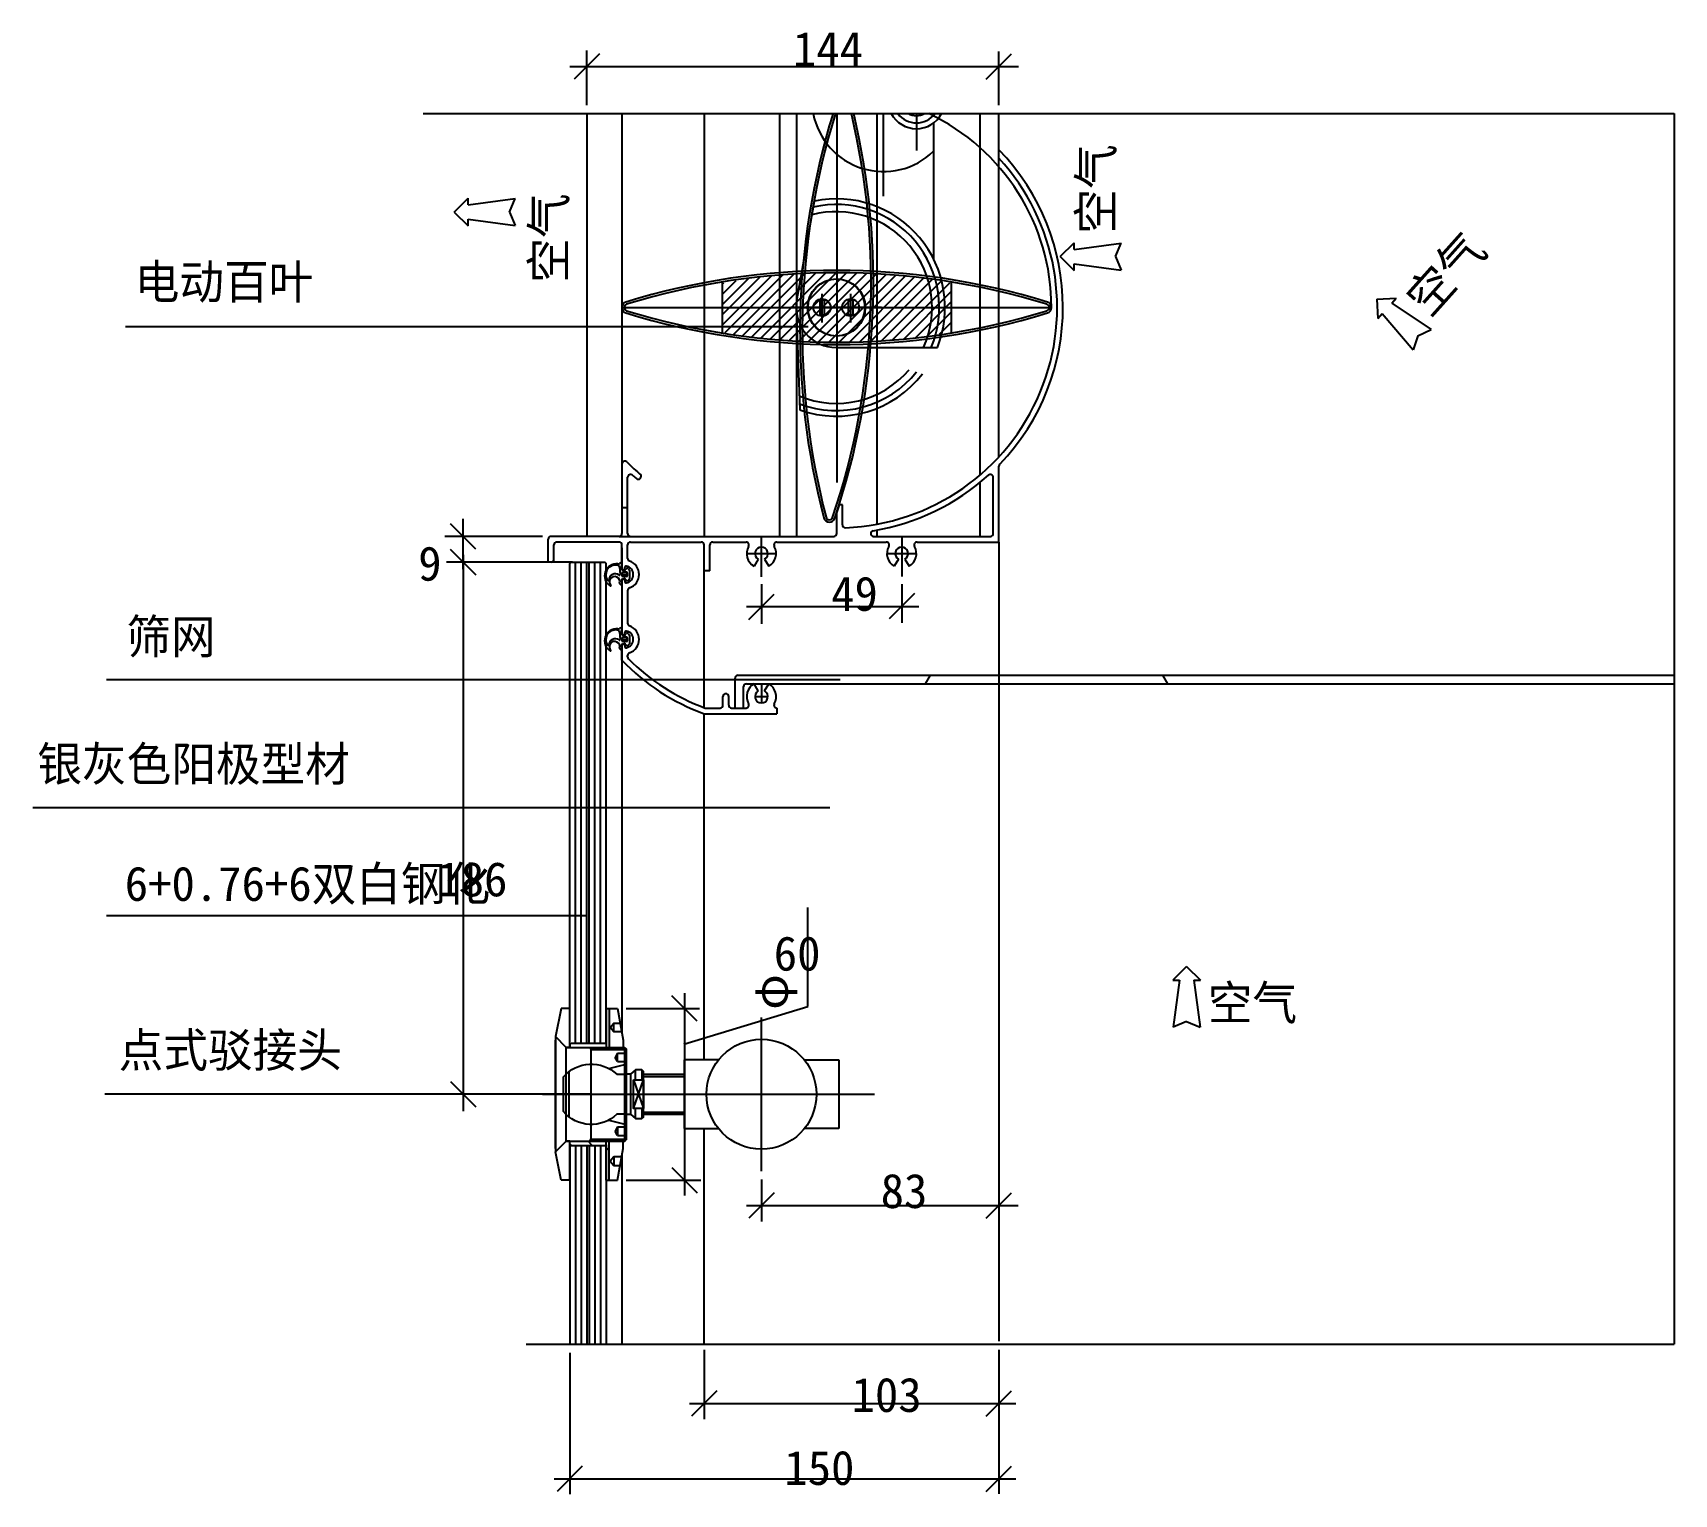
# Model space of a CAD drawing. Header units: metres. Extents: x 3126 to 4218, y 1417 to 2872.
# Drawn here: x 3384 to 3958, y 1417 to 1928 of the extents above; entities that cross this region are included whole.
import ezdxf

# ---------------------------------------------------------------- set-up
doc = ezdxf.new("R2010")
doc.units = ezdxf.units.M
for name, color, linetype in [('1', 1, 'Continuous'), ('10', 1, 'Continuous'), ('4', 4, 'Continuous'), ('6', 6, 'Continuous'), ('H', 4, 'Continuous'), ('T', 6, 'Continuous'), ('胶条', 6, 'Continuous')]:
    doc.layers.add(name, color=color, linetype=linetype)

# ---------------------------------------------------------------- blocks, each defined once
blk = doc.blocks.new('_ArchTick')
at = {"color": 0, "linetype": 'ByBlock'}
blk.add_lwpolyline([(-0.5, -0.5), (0.5, 0.5)], dxfattribs=at)

msp = doc.modelspace()

# ---------------------------------------------------------------- hatches: boundary and pattern name
h = msp.add_hatch()
h.set_pattern_fill('HEX', scale=15)
h.paths.add_polyline_path([(3955.05, 1700.29), (3955.05, 1703.29), (3630.72, 1703.29, 0.41), (3629.72, 1702.29), (3629.72, 1691.82), (3632.72, 1691.82), (3632.72, 1699.29, -0.41), (3633.72, 1700.29)])
at = {"layer": '1'}
h = msp.add_hatch(dxfattribs=at)
h.set_pattern_fill('ANSI31', scale=10)
h.paths.add_polyline_path([(3592.21, 1761.82), (3589.21, 1761.82, -0.41), (3590.21, 1760.82), (3590.21, 1756.82), (3593.21, 1756.82, -0.41), (3592.21, 1757.82)])
h = msp.add_hatch(dxfattribs=at)
h.set_pattern_fill('ANSI31', scale=10)
h.paths.add_polyline_path([(3592.21, 1756.56), (3589.21, 1756.56, -0.41), (3590.21, 1755.56), (3590.21, 1751.56), (3593.21, 1751.56, -0.41), (3592.21, 1752.56)])
h = msp.add_hatch(dxfattribs=at)
h.set_pattern_fill('ANSI38', scale=6)
h.paths.add_polyline_path([(3584.71, 1573.22), (3585.71, 1573.22), (3585.71, 1586.82), (3584.71, 1586.82)])
h = msp.add_hatch(dxfattribs=at)
h.set_pattern_fill('ANSI38', scale=6)
h.paths.add_polyline_path([(3571.95, 1573.22), (3571.95, 1574.72, 1), (3572.45, 1574.72), (3584.71, 1574.72), (3584.71, 1573.22)])
h = msp.add_hatch(dxfattribs=at)
h.set_pattern_fill('ANSI38', scale=6)
h.paths.add_polyline_path([(3571.95, 1540.42), (3571.95, 1538.92, -1), (3572.45, 1538.92), (3584.5, 1538.92), (3584.5, 1540.42)])
h = msp.add_hatch(dxfattribs=at)
h.set_pattern_fill('ANSI38', scale=6)
h.paths.add_polyline_path([(3584.71, 1526.82), (3585.71, 1526.82), (3585.71, 1540.42), (3584.71, 1540.42)])
h = msp.add_hatch(dxfattribs=at)
h.set_pattern_fill('ANSI38', scale=6)
h.paths.add_polyline_path([(3584.71, 1526.82), (3585.71, 1526.82), (3585.71, 1540.42), (3584.71, 1540.42)])
at = {"layer": 'H'}
h = msp.add_hatch(dxfattribs=at)
h.set_pattern_fill('ANSI31', scale=0.8)
h.paths.add_polyline_path([(3705.25, 1840.39, 0.05), (3665.25, 1844.02), (3665.25, 1831.82), (3705.25, 1831.82)])
h.paths.add_polyline_path([(3705.25, 1831.82), (3665.25, 1831.82), (3665.25, 1819.62, 0.05), (3705.25, 1823.25)])
h.paths.add_polyline_path([(3665.25, 1844.02, 0.05), (3625.25, 1840.39), (3625.25, 1831.82), (3665.25, 1831.82)])
h.paths.add_polyline_path([(3665.25, 1831.82), (3625.25, 1831.82), (3625.25, 1823.25, 0.05), (3665.25, 1819.62)])

# ---------------------------------------------------------------- linework, layer by layer
for p, q in [((3645.25, 1899.59), (3645.25, 1751.82)), ((3651.25, 1899.59), (3651.25, 1751.82)), ((3665.25, 1899.59), (3665.25, 1770.63)), ((3679.25, 1899.59), (3679.25, 1756.06)), ((3681.6, 1870.69), (3681.6, 1899.59)), ((3693.1, 1899.59), (3693.1, 1886.66)), ((3715.25, 1899.59), (3715.25, 1773.21)), ((3699.1, 1896.32), (3699.1, 1848.79)), ((3651.32, 1834.25), (3657.45, 1869.04)), ((3625.25, 1840.79), (3625.25, 1822.85)), ((3660.1, 1836.58), (3660.1, 1826.58)), ((3670.1, 1836.58), (3670.1, 1826.58)), ((3705.25, 1840.79), (3705.25, 1822.85)), ((3590.25, 1831.82), (3740.25, 1831.82)), ((3680.95, 1831.82), (3649.25, 1831.82)), ((3651.11, 1831.33), (3652.35, 1796.02)), ((3659.3, 1834.32), (3659.3, 1829.32)), ((3660.9, 1834.32), (3660.9, 1829.32)), ((3669.3, 1834.32), (3669.3, 1829.32)), ((3670.9, 1834.32), (3670.9, 1829.32)), ((3665.1, 1817.82), (3700.43, 1817.82)), ((3715.25, 1770.6), (3715.25, 1751.82)), ((3638.95, 1737.64), (3638.95, 1751.82)), ((3679.25, 1754.03), (3679.25, 1751.82)), ((3687.95, 1752.02), (3687.95, 1737.84)), ((3633.8, 1745.81), (3644.1, 1745.81)), ((3637.82, 1743.86), (3636.38, 1741.35)), ((3640.08, 1743.86), (3641.53, 1741.35)), ((3682.8, 1745.81), (3693.1, 1745.81)), ((3686.82, 1743.86), (3685.38, 1741.35)), ((3689.08, 1743.86), (3690.53, 1741.35)), ((3590.32, 1740.37), (3590.92, 1740.07)), ((3591.21, 1740.25), (3591.21, 1740.92)), ((3590.32, 1736.64), (3590.92, 1736.94)), ((3591.21, 1736.76), (3591.21, 1736.09)), ((3590.32, 1717.69), (3590.92, 1717.39)), ((3591.21, 1717.57), (3591.21, 1718.24)), ((3590.21, 1708.53), (3590.21, 1713.77)), ((3590.32, 1713.95), (3590.92, 1714.25)), ((3591.21, 1714.07), (3591.21, 1713.4)), ((3592.21, 1709.75), (3592.21, 1710.19)), ((3630.72, 1703.29), (3957.86, 1703.29)), ((3629.72, 1691.82), (3629.72, 1702.29)), ((3632.72, 1691.82), (3632.72, 1699.29)), ((3633.72, 1700.29), (3957.86, 1700.29)), ((3637.82, 1697.78), (3636.38, 1700.29)), ((3638.95, 1700.29), (3638.95, 1693.57)), ((3640.08, 1697.78), (3641.53, 1700.29)), ((3625.51, 1692.82), (3625.51, 1695.82)), ((3627.51, 1692.82), (3627.51, 1695.82)), ((3628.51, 1691.82), (3633.59, 1691.82)), ((3636.7, 1695.83), (3641.2, 1695.83)), ((3655.2, 1587.54), (3655.2, 1622.09)), ((3611.8, 1574.31), (3655.2, 1587.54))]:
    msp.add_line(p, q)
for points in [[(3663.96, 1899.59, 0.14), (3660.77, 1758.3, 0.74), (3664.59, 1758.17, 0.14), (3671.21, 1899.59, 0.14)], [(3664.8, 1899.59, 0.14), (3661.54, 1758.51, 0.74), (3663.84, 1758.43, 0.14), (3670.39, 1899.59, 0.14)]]:
    msp.add_lwpolyline(points, format="xyb")
for points in [[(3738.88, 1829.91, 0.74), (3738.88, 1833.73, 0.15), (3591.62, 1833.73, 0.74), (3591.62, 1829.91, 0.15)], [(3738.65, 1830.67, 0.74), (3738.65, 1832.96, 0.15), (3591.86, 1832.96, 0.74), (3591.86, 1830.67, 0.15)]]:
    msp.add_lwpolyline(points, format="xyb", close=True)
for centre, radius in [((3665.1, 1831.82), 10), ((3665.25, 1831.82), 10), ((3660.1, 1831.82), 3), ((3670.1, 1831.82), 3)]:
    msp.add_circle(centre, radius)
for centre, radius, start, end in [((3681.6, 1904.32), 25, 190.89, 314.43), ((3693.1, 1904.32), 10, 208.19, 331.81), ((3693.1, 1904.32), 8, 216.19, 323.81), ((3693.1, 1904.32), 5.5, 239.18, 300.82), ((3665.1, 1831.82), 38, 338.38, 101.62), ((3665.1, 1831.82), 33.5, 335.3, 104.7), ((3665.1, 1831.82), 36, 337.11, 102.89), ((3665.1, 1831.82), 14, 170, 270), ((3660.1, 1831.82), 2.63, 72.27, 107.73), ((3670.1, 1831.82), 2.63, 72.27, 107.73), ((3660.1, 1831.82), 2.63, 252.27, 287.73), ((3670.1, 1831.82), 2.63, 252.27, 287.73), ((3665.1, 1831.82), 33.5, 247.3, 319.53), ((3665.1, 1831.82), 36, 249.11, 321.28), ((3665.1, 1831.82), 38, 250.38, 322.5), ((3633.59, 1748.82), 1, 330.71, 90), ((3644.32, 1748.82), 1, 90, 209.29), ((3682.59, 1748.82), 1, 330.71, 90), ((3693.32, 1748.82), 1, 90, 209.29), ((3638.95, 1745.81), 5.15, 150.71, 240), ((3638.95, 1745.81), 2.25, 300, 240), ((3638.95, 1745.81), 5.15, 300, 29.29), ((3687.95, 1745.81), 5.15, 150.71, 240), ((3687.95, 1745.81), 2.25, 300, 240), ((3687.95, 1745.81), 5.15, 300, 29.29), ((3590.41, 1740.55), 0.2, 180, 243.43), ((3591.01, 1740.25), 0.2, 243.43, 0), ((3591.71, 1740.92), 0.5, 78.32, 180), ((3591.21, 1738.5), 2.97, 281.68, 78.32), ((3591.21, 1738.5), 4.97, 289.58, 70.42), ((3590.41, 1736.46), 0.2, 116.57, 180), ((3591.01, 1736.76), 0.2, 0, 116.57), ((3591.71, 1736.09), 0.5, 180, 281.68), ((3593.21, 1732.88), 1, 109.58, 180), ((3591.21, 1715.82), 4.97, 289.58, 70.42), ((3590.59, 1718.85), 0.5, 149.98, 175.34), ((3590.41, 1717.87), 0.2, 180, 243.43), ((3591.01, 1717.57), 0.2, 243.43, 0), ((3591.71, 1718.24), 0.5, 78.32, 180), ((3591.21, 1715.82), 2.97, 281.68, 78.32), ((3590.41, 1713.77), 0.2, 116.57, 180), ((3591.01, 1714.07), 0.2, 0, 116.57), ((3591.71, 1713.4), 0.5, 180, 281.68), ((3593.21, 1710.19), 1, 109.58, 180), ((3630.72, 1702.29), 1, 90, 180), ((3633.72, 1699.29), 1, 90, 180), ((3638.95, 1695.83), 5.15, 120, 209.29), ((3638.95, 1695.83), 2.25, 120, 60), ((3638.95, 1695.83), 5.15, 330.71, 60), ((3624.51, 1692.82), 1, 270, 0), ((3626.51, 1695.82), 1, 90, 180), ((3626.51, 1695.82), 1, 0, 90), ((3628.51, 1692.82), 1, 180, 270), ((3633.59, 1692.82), 1, 270, 29.29), ((3644.32, 1692.82), 1, 150.71, 270)]:
    msp.add_arc(centre, radius, start, end)
at = {"layer": '1'}
for p, q in [((3590.21, 1899.59), (3590.21, 1761.82)), ((3618.95, 1899.59), (3618.95, 1751.82)), ((3721.95, 1779.66), (3721.95, 1899.59)), ((3531.65, 1865.18), (3536.44, 1869.98)), ((3536.44, 1867.67), (3536.44, 1869.98)), ((3536.44, 1867.67), (3552.89, 1869.91)), ((3550.91, 1865.18), (3552.89, 1869.91)), ((3531.65, 1865.18), (3536.44, 1860.39)), ((3550.91, 1865.18), (3552.89, 1860.46)), ((3536.44, 1860.39), (3536.44, 1862.7)), ((3536.44, 1862.7), (3552.89, 1860.46)), ((3743.38, 1849.6), (3748.18, 1854.39)), ((3748.18, 1852.08), (3748.18, 1854.39)), ((3748.18, 1852.08), (3764.63, 1854.32)), ((3762.65, 1849.6), (3764.63, 1854.32)), ((3743.38, 1849.6), (3748.18, 1844.8)), ((3748.18, 1847.11), (3764.63, 1844.87)), ((3748.18, 1844.8), (3748.18, 1847.11)), ((3762.65, 1849.6), (3764.63, 1844.87)), ((3853.97, 1834.73), (3860.74, 1835.11)), ((3853.97, 1834.73), (3854.35, 1827.96)), ((3854.35, 1827.96), (3855.88, 1829.68)), ((3855.88, 1829.68), (3866.66, 1817.05)), ((3859.2, 1833.39), (3860.74, 1835.11)), ((3859.2, 1833.39), (3872.95, 1824.09)), ((3868.33, 1821.89), (3872.95, 1824.09)), ((3868.33, 1821.89), (3866.66, 1817.05)), ((3592.21, 1752.82), (3592.21, 1772.46)), ((3596.91, 1772.75), (3596.91, 1773.21)), ((3719.95, 1752.82), (3719.95, 1772.46)), ((3721.95, 1749.82), (3721.95, 1776.34)), ((3590.21, 1761.82), (3590.21, 1752.82)), ((3592.21, 1761.82), (3590.21, 1761.82)), ((3665.25, 1760.09), (3666.25, 1762.82)), ((3667.25, 1762.82), (3666.16, 1762.82)), ((3667.25, 1755.84), (3667.25, 1762.82)), ((3665.25, 1752.82), (3665.25, 1760.09)), ((3564.45, 1742.82), (3564.45, 1750.82)), ((3589.21, 1751.82), (3565.45, 1751.82)), ((3589.21, 1749.82), (3567.45, 1749.82)), ((3589.21, 1751.82), (3593.21, 1751.82)), ((3593.21, 1751.82), (3618.95, 1751.82)), ((3593.21, 1749.82), (3617.95, 1749.82)), ((3618.95, 1751.82), (3664.25, 1751.82)), ((3621.95, 1749.82), (3633.59, 1749.82)), ((3644.32, 1749.82), (3682.59, 1749.82)), ((3678.12, 1751.82), (3718.95, 1751.82)), ((3693.32, 1749.82), (3721.95, 1749.82)), ((3721.95, 1749.82), (3721.95, 1470.49)), ((3566.45, 1743.82), (3566.45, 1748.82)), ((3590.21, 1742.82), (3590.21, 1748.82)), ((3590.21, 1742.82), (3590.21, 1747.82)), ((3590.21, 1747.82), (3590.21, 1740.21)), ((3592.21, 1744.13), (3592.21, 1748.82)), ((3618.95, 1691.95), (3618.95, 1748.82)), ((3565.45, 1742.82), (3564.45, 1742.82)), ((3590.21, 1742.82), (3590.21, 1740.21)), ((3620.95, 1739.82), (3618.95, 1739.82)), ((3590.21, 1736.8), (3590.21, 1717.87)), ((3590.21, 1736.8), (3590.21, 1730.87)), ((3592.21, 1732.88), (3592.21, 1721.44)), ((3590.21, 1713.77), (3590.21, 1578.21)), ((3619.31, 1691.82), (3624.51, 1691.82)), ((3626.51, 1696.82), (3626.51, 1696.82)), ((3644.32, 1691.82), (3644.32, 1689.82)), ((3618.95, 1568.82), (3618.95, 1689.82)), ((3618.95, 1689.82), (3644.32, 1689.82)), ((3787.52, 1601.47), (3782.72, 1596.67)), ((3787.52, 1601.47), (3792.31, 1596.67)), ((3782.72, 1596.67), (3785.03, 1596.67)), ((3785.03, 1596.67), (3782.8, 1580.22)), ((3790, 1596.67), (3792.31, 1596.67)), ((3790, 1596.67), (3792.24, 1580.22)), ((3787.52, 1582.2), (3782.8, 1580.22)), ((3787.52, 1582.2), (3792.24, 1580.22)), ((3618.95, 1469.42), (3618.95, 1544.82)), ((3590.21, 1535.42), (3590.21, 1469.42))]:
    msp.add_line(p, q, dxfattribs=at)
msp.add_circle((3638.95, 1556.82), 19.21, dxfattribs=at)
for centre, radius, start, end in [((3665.25, 1831.82), 75.04, 0, 64.58), ((3665.25, 1831.82), 79.04, 316.13, 44.17), ((3665.25, 1831.82), 77.04, 272.26, 42.61), ((3591.21, 1777.15), 1, 44.46, 180), ((3646.91, 1831.82), 77.04, 224.46, 229.53), ((3593.21, 1772.46), 1, 47.86, 180), ((3646.91, 1831.82), 79.04, 227.86, 229.19), ((3595.91, 1772.75), 1, 229.19, 0), ((3665.25, 1831.82), 79.04, 279.25, 312.14), ((3718.95, 1772.46), 1, 0, 132.14), ((3722.95, 1776.34), 1, 136.13, 180), ((3668.25, 1755.84), 1, 180, 272.26), ((3565.45, 1750.82), 1, 90, 180), ((3567.45, 1748.82), 1, 90, 180), ((3589.21, 1752.82), 1, 270, 0), ((3589.21, 1748.82), 1, 0, 90), ((3593.21, 1752.82), 1, 180, 270), ((3593.21, 1748.82), 1, 90, 180), ((3617.95, 1748.82), 1, 0, 90), ((3621.95, 1748.82), 1, 90, 180), ((3664.25, 1752.82), 1, 270, 0), ((3678.12, 1752.82), 1, 99.25, 270), ((3718.95, 1752.82), 1, 270, 0), ((3565.45, 1743.82), 1, 270, 0), ((3593.21, 1744.13), 1, 180, 250.42), ((3593.21, 1721.44), 1, 180, 250.42), ((3593.21, 1709.75), 1, 180, 224.74), ((3644.68, 1760.76), 73.46, 224.74, 249.79), ((3644.68, 1760.76), 75.46, 223.8, 250.07)]:
    msp.add_arc(centre, radius, start, end, dxfattribs=at)
at = {"layer": '10'}
for p, q in [((3577.95, 1902.59), (3577.95, 1921.66)), ((3721.95, 1902.59), (3721.95, 1921.3)), ((3571.99, 1916.03), (3728.78, 1916.03)), ((3520.79, 1899.59), (3957.86, 1899.59)), ((3957.86, 1899.59), (3957.86, 1469.42)), ((3655.26, 1825.05), (3416.74, 1825.05)), ((3534.71, 1740.32), (3534.71, 1757.91)), ((3562.45, 1751.82), (3528.31, 1751.82)), ((3534.71, 1745.32), (3534.71, 1550.96)), ((3570.95, 1742.82), (3528.94, 1742.82)), ((3572.95, 1742.82), (3531.71, 1742.82)), ((3638.95, 1735.14), (3638.95, 1721.29)), ((3687.95, 1735.14), (3687.95, 1721.61)), ((3633.73, 1727.26), (3693.9, 1727.26)), ((3666.49, 1701.7), (3410.07, 1701.7)), ((3662.82, 1656.91), (3384.38, 1656.91)), ((3577.95, 1619.17), (3410.07, 1619.17)), ((3612.12, 1592.15), (3612.12, 1521.39)), ((3591.66, 1586.82), (3617.34, 1586.82)), ((3579.4, 1556.82), (3409.56, 1556.82)), ((3559.44, 1556.82), (3531.71, 1556.82)), ((3591.66, 1526.82), (3617.83, 1526.82)), ((3638.95, 1526.98), (3638.95, 1512.38)), ((3721.95, 1526.98), (3721.95, 1514.94)), ((3633.78, 1517.94), (3728.66, 1517.94)), ((3556.75, 1469.42), (3957.86, 1469.42)), ((3571.95, 1466.42), (3571.95, 1417.04)), ((3618.95, 1467.49), (3618.95, 1443.29)), ((3721.95, 1467.49), (3721.95, 1445.78)), ((3721.95, 1466.42), (3721.95, 1417.15)), ((3613.82, 1448.78), (3727.83, 1448.78)), ((3566.54, 1422.37), (3727.83, 1422.37))]:
    msp.add_line(p, q, dxfattribs=at)
at = {"layer": '4'}
for p, q in [((3577.95, 1899.59), (3577.95, 1751.82)), ((3618.95, 1739.82), (3618.95, 1748.82)), ((3620.95, 1739.82), (3620.95, 1748.82)), ((3571.95, 1573.22), (3571.95, 1742.32)), ((3573.95, 1574.72), (3573.95, 1742.82)), ((3575.95, 1574.72), (3575.95, 1742.82)), ((3577.95, 1574.72), (3577.95, 1742.82)), ((3578.71, 1574.72), (3578.71, 1742.82)), ((3580.71, 1574.72), (3580.71, 1742.82)), ((3582.71, 1574.72), (3582.71, 1742.82)), ((3584.71, 1574.72), (3584.71, 1742.32)), ((3569, 1586.82), (3567, 1576.99)), ((3571.95, 1586.82), (3569, 1586.82)), ((3571.95, 1574.72), (3571.95, 1586.82)), ((3584.71, 1586.82), (3588.66, 1586.82)), ((3584.71, 1586.82), (3584.71, 1573.22)), ((3585.71, 1586.82), (3585.71, 1573.22)), ((3588.66, 1586.82), (3590.66, 1575.72)), ((3570.77, 1573.22), (3567, 1576.99)), ((3570.77, 1573.22), (3567, 1576.99)), ((3567, 1576.99), (3567, 1536.65)), ((3567, 1576.99), (3567, 1536.65)), ((3567, 1537.92), (3567, 1575.72)), ((3570.77, 1573.22), (3591.21, 1573.22)), ((3571.95, 1573.22), (3570.77, 1573.22)), ((3571.95, 1574.72), (3571.95, 1573.22)), ((3572.45, 1574.72), (3584.71, 1574.72)), ((3584.71, 1574.72), (3584.71, 1573.22)), ((3590.66, 1575.72), (3590.66, 1573.22)), ((3591.21, 1573.22), (3591.71, 1572.72)), ((3591.71, 1572.72), (3591.71, 1540.92)), ((3623.95, 1568.82), (3611.95, 1568.82)), ((3611.95, 1568.82), (3611.95, 1544.82)), ((3653.95, 1568.82), (3665.95, 1568.82)), ((3665.95, 1568.82), (3665.95, 1544.82)), ((3593.21, 1563.82), (3593.21, 1549.82)), ((3597.71, 1563.82), (3611.95, 1563.82)), ((3597.71, 1549.82), (3611.95, 1549.82)), ((3611.95, 1544.82), (3623.95, 1544.82)), ((3665.95, 1544.82), (3653.95, 1544.82)), ((3570.77, 1540.42), (3567, 1536.65)), ((3570.77, 1540.42), (3567, 1536.65)), ((3570.77, 1540.42), (3591.21, 1540.42)), ((3570.77, 1540.42), (3571.95, 1540.42)), ((3571.95, 1540.42), (3570.77, 1540.42)), ((3571.95, 1538.92), (3571.95, 1540.42)), ((3571.95, 1526.82), (3571.95, 1539.12)), ((3571.95, 1539.12), (3571.95, 1469.42)), ((3572.45, 1538.92), (3584.71, 1538.92)), ((3573.95, 1538.92), (3573.95, 1469.42)), ((3575.95, 1538.92), (3575.95, 1469.42)), ((3577.95, 1538.92), (3577.95, 1469.42)), ((3578.71, 1538.92), (3578.71, 1469.42)), ((3580.71, 1538.92), (3580.71, 1469.42)), ((3582.71, 1538.92), (3582.71, 1469.42)), ((3584.71, 1538.92), (3584.71, 1540.42)), ((3584.71, 1526.82), (3584.71, 1540.42)), ((3584.71, 1526.82), (3584.71, 1540.42)), ((3584.71, 1539.12), (3584.71, 1469.42)), ((3585.71, 1526.82), (3585.71, 1540.42)), ((3588.66, 1526.82), (3590.66, 1537.92)), ((3590.66, 1537.92), (3590.66, 1540.42)), ((3591.21, 1540.42), (3591.71, 1540.92)), ((3569, 1526.82), (3567, 1536.65)), ((3571.95, 1526.82), (3569, 1526.82)), ((3584.71, 1526.82), (3588.66, 1526.82))]:
    msp.add_line(p, q, dxfattribs=at)
for points in [[(3571.95, 1742.32), (3572.45, 1742.82), (3584.21, 1742.82), (3584.71, 1742.32)], [(3571.95, 1742.32), (3572.45, 1742.82), (3584.21, 1742.82), (3584.71, 1742.32)], [(3591.71, 1549.82), (3593.21, 1549.82), (3594.91, 1548.32), (3597.21, 1548.32), (3597.71, 1548.82), (3597.71, 1564.82), (3597.21, 1565.32), (3594.91, 1565.32), (3593.21, 1563.82), (3591.71, 1563.82)]]:
    msp.add_lwpolyline(points, dxfattribs=at)
msp.add_lwpolyline([(3594.21, 1561.82), (3597.71, 1561.82), (3597.71, 1551.82), (3594.21, 1551.82)], close=True, dxfattribs=at)
for centre, start, end in [((3572.2, 1574.72), 180, 0), ((3572.2, 1538.92), 0, 180)]:
    msp.add_arc(centre, 0.25, start, end, dxfattribs=at)
at = {"layer": '6'}
for p, q in [((3638.95, 1529.98), (3638.95, 1583.66)), ((3587.36, 1578.68), (3587.36, 1581.68)), ((3570.77, 1540.42), (3570.77, 1573.22)), ((3579.4, 1572.52), (3579.4, 1541.12)), ((3591.21, 1540.42), (3591.21, 1573.22)), ((3585.65, 1565.85), (3591.71, 1567.35)), ((3588.71, 1571.22), (3587.85, 1569.72)), ((3588.71, 1568.22), (3587.85, 1569.72)), ((3588.71, 1568.22), (3588.71, 1571.22)), ((3588.71, 1571.22), (3591.71, 1571.22)), ((3588.71, 1568.22), (3591.71, 1568.22)), ((3571.77, 1548.82), (3571.77, 1564.82)), ((3594.21, 1551.82), (3597.71, 1561.82)), ((3594.21, 1561.82), (3597.71, 1551.82)), ((3594.91, 1561.82), (3594.91, 1565.32)), ((3597.21, 1565.32), (3597.21, 1561.82)), ((3597.71, 1563.02), (3611.95, 1563.02)), ((3562.44, 1556.82), (3678.42, 1556.82)), ((3594.91, 1548.32), (3594.91, 1551.82)), ((3597.21, 1551.82), (3597.21, 1548.32)), ((3597.71, 1550.62), (3611.95, 1550.62)), ((3585.65, 1547.78), (3591.71, 1546.28)), ((3588.71, 1545.42), (3587.85, 1543.92)), ((3588.71, 1542.42), (3587.85, 1543.92)), ((3588.71, 1545.42), (3588.71, 1542.42)), ((3588.71, 1545.42), (3591.71, 1545.42)), ((3588.71, 1542.42), (3591.71, 1542.42)), ((3587.36, 1534.96), (3587.36, 1531.96))]:
    msp.add_line(p, q, dxfattribs=at)
for points in [[(3590.13, 1578.68), (3587.36, 1578.68), (3586.05, 1580.18), (3587.36, 1581.68), (3589.59, 1581.68)], [(3579, 1573.22), (3579.4, 1572.52), (3591.71, 1572.52)], [(3579, 1540.42), (3579.4, 1541.12), (3591.71, 1541.12)], [(3590.13, 1534.96), (3587.36, 1534.96), (3586.05, 1533.46), (3587.36, 1531.96), (3589.59, 1531.96)]]:
    msp.add_lwpolyline(points, dxfattribs=at)
msp.add_lwpolyline([(3591.71, 1549.82), (3588.38, 1549.82, -0.43), (3569.77, 1550.75), (3569.77, 1562.89, -0.43), (3588.38, 1563.82), (3591.71, 1563.82)], format="xyb", dxfattribs=at)
at = {"layer": '胶条'}
for p, q in [((3589.36, 1741.16), (3589.56, 1738.46)), ((3590.01, 1740.55), (3590.09, 1741.58)), ((3590.21, 1738.86), (3590.21, 1738.15)), ((3590.23, 1740.19), (3590.83, 1739.89)), ((3591.81, 1739.26), (3590.61, 1739.26)), ((3591.81, 1737.75), (3590.61, 1737.75)), ((3591.65, 1738.5), (3590.65, 1738.5)), ((3591.21, 1738.66), (3591.21, 1738.3)), ((3591.5, 1740.35), (3591.71, 1740.56)), ((3592, 1740.68), (3592.08, 1740.68)), ((3592.21, 1738.15), (3592.21, 1738.86)), ((3592.36, 1740.56), (3592.89, 1740.02)), ((3593.01, 1737.27), (3593.01, 1739.74)), ((3589.98, 1735), (3589.98, 1735)), ((3590.01, 1736.46), (3590.18, 1735.23)), ((3590.23, 1736.82), (3590.83, 1737.12)), ((3591.5, 1736.66), (3591.71, 1736.45)), ((3592, 1736.33), (3592.08, 1736.33)), ((3592.36, 1736.45), (3592.89, 1736.99)), ((3589.36, 1718.48), (3589.56, 1715.77)), ((3590.01, 1717.87), (3590.09, 1718.89)), ((3590.21, 1716.17), (3590.21, 1715.46)), ((3590.23, 1717.51), (3590.83, 1717.21)), ((3591.81, 1716.57), (3590.61, 1716.57)), ((3591.81, 1715.06), (3590.61, 1715.06)), ((3591.65, 1715.82), (3590.65, 1715.82)), ((3591.21, 1715.97), (3591.21, 1715.62)), ((3591.5, 1717.66), (3591.71, 1717.87)), ((3592, 1717.99), (3592.08, 1717.99)), ((3592.21, 1715.46), (3592.21, 1716.17)), ((3592.36, 1717.87), (3592.89, 1717.34)), ((3593.01, 1714.58), (3593.01, 1717.05)), ((3589.98, 1712.32), (3589.98, 1712.32)), ((3590.01, 1713.77), (3590.18, 1712.55)), ((3590.23, 1714.13), (3590.83, 1714.43)), ((3591.5, 1713.98), (3591.71, 1713.76)), ((3592, 1713.64), (3592.08, 1713.64)), ((3592.36, 1713.76), (3592.89, 1714.3))]:
    msp.add_line(p, q, dxfattribs=at)
for centre, radius, start, end in [((3588.36, 1738.02), 4.21, 84.47, 236.7), ((3587.91, 1738.47), 3.31, 68.68, 216.46), ((3587.89, 1736.44), 2.29, 53.9, 177.24), ((3587.66, 1735.97), 1.81, 343.01, 224.24), ((3588.94, 1742.67), 0.5, 248.87, 320.91), ((3588.86, 1741.13), 0.5, 4.16, 59.83), ((3589.36, 1738.44), 0.2, 233.14, 4.16), ((3589.72, 1742.04), 0.51, 329.98, 140.91), ((3590.41, 1740.55), 0.4, 180, 243.43), ((3590.59, 1741.53), 0.5, 149.98, 175.34), ((3590.61, 1738.86), 0.4, 90, 180), ((3590.61, 1738.15), 0.4, 180, 270), ((3591.01, 1740.25), 0.4, 243.43, 346.52), ((3591.79, 1740.07), 0.4, 135.38, 166.52), ((3592, 1740.28), 0.4, 90, 135.38), ((3591.81, 1738.86), 0.4, 0, 90), ((3591.81, 1738.15), 0.4, 270, 0), ((3592.08, 1740.28), 0.4, 44.98, 90), ((3592.61, 1739.74), 0.4, 0, 44.98), ((3585.41, 1736.6), 0.2, 209.79, 344.13), ((3586.17, 1734.66), 0.2, 233.32, 12.87), ((3589.82, 1735.41), 0.43, 175.53, 292.18), ((3589.98, 1735.2), 0.2, 270, 7.84), ((3590.41, 1736.46), 0.4, 116.57, 180), ((3591.01, 1736.76), 0.4, 13.48, 116.57), ((3591.79, 1736.94), 0.4, 193.48, 224.62), ((3592, 1736.73), 0.4, 224.62, 270), ((3592.08, 1736.73), 0.4, 270, 315.02), ((3592.61, 1737.27), 0.4, 315.02, 0), ((3588.36, 1715.33), 4.21, 84.47, 236.7), ((3587.91, 1715.79), 3.31, 68.68, 216.46), ((3587.89, 1713.75), 2.29, 53.9, 177.24), ((3587.66, 1713.28), 1.81, 343.01, 224.24), ((3588.94, 1719.98), 0.5, 248.87, 320.91), ((3588.86, 1718.44), 0.5, 4.16, 59.83), ((3589.36, 1715.76), 0.2, 233.14, 4.16), ((3589.72, 1719.35), 0.51, 329.98, 140.91), ((3590.41, 1717.87), 0.4, 180, 243.43), ((3590.61, 1716.17), 0.4, 90, 180), ((3590.61, 1715.46), 0.4, 180, 270), ((3591.01, 1717.57), 0.4, 243.43, 346.52), ((3591.79, 1717.38), 0.4, 135.38, 166.52), ((3592, 1717.59), 0.4, 90, 135.38), ((3591.81, 1716.17), 0.4, 0, 90), ((3591.81, 1715.46), 0.4, 270, 0), ((3592.08, 1717.59), 0.4, 44.98, 90), ((3592.61, 1717.05), 0.4, 0, 44.98), ((3585.41, 1713.92), 0.2, 209.79, 344.13), ((3586.17, 1711.98), 0.2, 233.32, 12.87), ((3589.82, 1712.72), 0.43, 175.53, 292.18), ((3589.98, 1712.52), 0.2, 270, 7.84), ((3590.41, 1713.77), 0.4, 116.57, 180), ((3591.01, 1714.07), 0.4, 13.48, 116.57), ((3591.79, 1714.26), 0.4, 193.48, 224.62), ((3592, 1714.04), 0.4, 224.62, 270), ((3592.08, 1714.04), 0.4, 270, 315.02), ((3592.61, 1714.58), 0.4, 315.02, 0)]:
    msp.add_arc(centre, radius, start, end, dxfattribs=at)

# ---------------------------------------------------------------- block references
at = {"layer": '10', "xscale": 8.85, "yscale": 8.85, "zscale": 8.85}
for p, rotation in [((3577.95, 1916.03), 180), ((3534.71, 1751.82), 90), ((3534.71, 1742.82), 90), ((3534.71, 1742.82), 270), ((3638.89, 1727.07), 180), ((3688.03, 1727.38), 180), ((3612.12, 1586.82), 90), ((3534.71, 1556.82), 270), ((3612.12, 1526.82), 270), ((3638.95, 1517.94), 180), ((3618.95, 1448.78), 180), ((3571.95, 1422.37), 180)]:
    msp.add_blockref('_ArchTick', p, dxfattribs=dict(at, rotation=rotation))
for p in [(3721.95, 1916.03), (3721.95, 1517.94), (3721.95, 1448.78), (3721.95, 1422.37)]:
    msp.add_blockref('_ArchTick', p, dxfattribs=at)

# ---------------------------------------------------------------- texts
at = {"layer": '1'}
for rotation, p in [(90, (3761.83, 1857.66)), (90, (3570.66, 1840.48)), (48.2, (3872.16, 1827.99))]:
    msp.add_text('空气', height=12, rotation=rotation, dxfattribs=at).set_placement(p)
msp.add_text('空气', height=12, dxfattribs=at).set_placement((3794.91, 1582.79))
at = {"layer": '10', "char_height": 12, "attachment_point": 1}
for s, insert in [('\\A1;144', (3649.95, 1928.17)), ('电动百叶', (3419.98, 1846.8)), ('\\A1;9', (3519.03, 1748.33)), ('\\A1;49', (3663.31, 1737.79)), ('筛网', (3417.05, 1722.79)), ('银灰色阳极型材', (3385.96, 1678.28)), ('6+0.76+6双白钢化', (3416.5, 1636.42)), ('\\A1;186', (3525.71, 1638)), ('60', (3643.26, 1612.04)), ('点式驳接头', (3414.38, 1578.28)), ('\\A1;83', (3680.61, 1529.05)), ('\\A1;103', (3670.45, 1457.78)), ('\\A1;150', (3646.95, 1432.27))]:
    msp.add_mtext(s, dxfattribs=dict(at, insert=insert))
at = {"layer": 'T'}
msp.add_text('φ', height=12, rotation=90, dxfattribs=at).set_placement((3648.19, 1586.38))

doc.saveas('drawing.dxf')
